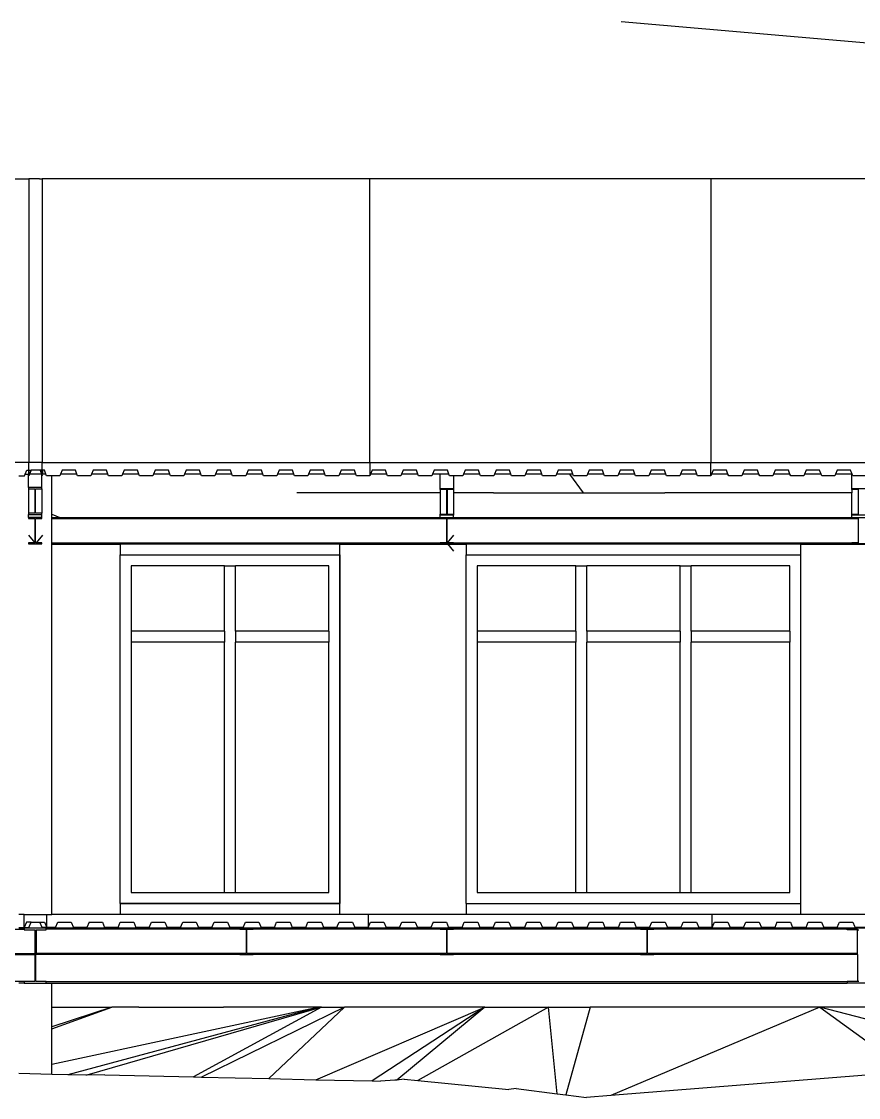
# Model space of a CAD drawing. Extents: x -32.1 to 32.1, y -10.5 to 12.1.
# Drawn here: x 5.41 to 13.04, y 2.32 to 12.11 of the extents above; entities that cross this region are included whole.
import ezdxf

# ---------------------------------------------------------------- set-up
doc = ezdxf.new("R2010")
doc.units = 0
doc.layers.get('0').update_dxf_attribs({"linetype": 'CONTINUOUS'})
doc.layers.add('SECTIONCUTEDGES', color=7, linetype='CONTINUOUS')

msp = doc.modelspace()

# ---------------------------------------------------------------- linework, layer by layer
for p, q in [((10.8756, 12.1131), (14.2617, 11.8211)), ((5.0563, 10.6806), (5.4796, 10.6806)), ((5.4796, 10.6806), (5.4796, 8.0976)), ((5.577, 10.6806), (5.4796, 10.6806)), ((5.577, 10.6806), (5.6009, 10.6806)), ((5.6009, 10.6806), (5.6009, 8.0976)), ((6.7206, 10.6806), (5.6009, 10.6806)), ((6.9559, 10.6806), (6.7206, 10.6806)), ((8.4342, 10.6806), (6.9559, 10.6806)), ((8.5861, 10.6806), (8.4342, 10.6806)), ((8.5861, 8.0976), (8.5861, 10.6806)), ((9.7235, 10.6806), (8.5861, 10.6806)), ((9.8296, 10.6806), (9.7235, 10.6806)), ((9.93, 10.6806), (9.8296, 10.6806)), ((11.6927, 10.6806), (9.93, 10.6806)), ((11.6927, 10.6806), (11.6927, 8.0976)), ((12.0937, 10.6806), (11.6927, 10.6806)), ((12.2159, 10.6806), (12.0937, 10.6806)), ((12.3518, 10.6806), (12.2159, 10.6806)), ((13.4261, 10.6806), (12.3518, 10.6806)), ((5.4457, 7.9916), (5.4772, 7.9916)), ((5.4772, 8.0267), (5.4772, 7.9916)), ((5.4772, 7.9916), (5.4796, 7.9916)), ((5.4772, 7.8688), (5.4772, 7.9916)), ((5.5946, 7.9916), (5.4858, 7.9916)), ((5.5972, 7.8688), (5.5972, 7.9852)), ((5.6009, 7.9916), (5.6032, 7.9916)), ((5.6032, 8.0267), (5.6032, 7.9916)), ((5.6347, 7.9916), (5.6032, 7.9916)), ((5.6872, 7.8211), (5.6872, 7.976)), ((5.9171, 7.9916), (5.7682, 7.9916)), ((6.1995, 7.9916), (6.0506, 7.9916)), ((6.482, 7.9916), (6.333, 7.9916)), ((6.7644, 7.9916), (6.6154, 7.9916)), ((7.0468, 7.9916), (6.8979, 7.9916)), ((7.3292, 7.9916), (7.1803, 7.9916)), ((7.6116, 7.9916), (7.4627, 7.9916)), ((7.7454, 7.9916), (7.7451, 7.9916)), ((7.894, 7.9916), (7.7454, 7.9916)), ((8.1764, 7.9916), (8.0275, 7.9916)), ((8.4588, 7.9916), (8.3099, 7.9916)), ((8.7413, 7.9916), (8.5923, 7.9916)), ((8.9082, 7.9916), (8.8748, 7.9916)), ((9.0237, 7.9916), (8.9082, 7.9916)), ((9.1879, 7.9916), (9.1572, 7.9916)), ((9.2272, 7.9916), (9.1879, 7.9916)), ((9.3061, 7.9916), (9.2272, 7.9916)), ((9.2272, 7.8621), (9.2272, 7.9916)), ((9.3472, 7.976), (9.3472, 7.8621)), ((9.5885, 7.9916), (9.4396, 7.9916)), ((9.8709, 7.9916), (9.722, 7.9916)), ((10.1533, 7.9916), (10.0044, 7.9916)), ((10.4072, 7.9916), (10.2868, 7.9916)), ((10.5317, 7.8211), (10.4072, 7.9916)), ((10.4357, 7.9916), (10.4072, 7.9916)), ((10.7182, 7.9916), (10.5692, 7.9916)), ((11.0006, 7.9916), (10.8516, 7.9916)), ((11.283, 7.9916), (11.1341, 7.9916)), ((11.5654, 7.9916), (11.4165, 7.9916)), ((11.8123, 7.9916), (11.6989, 7.9916)), ((11.8478, 7.9916), (11.8123, 7.9916)), ((12.1302, 7.9916), (11.9813, 7.9916)), ((12.4126, 7.9916), (12.2637, 7.9916)), ((12.6951, 7.9916), (12.5461, 7.9916)), ((12.9772, 7.9916), (12.8285, 7.9916)), ((12.9775, 7.9916), (12.9772, 7.9916)), ((12.9772, 7.8621), (12.9772, 7.9916)), ((5.4772, 7.8589), (5.4772, 7.6354)), ((5.5972, 7.8589), (5.5972, 7.6354)), ((9.2272, 7.8522), (9.2272, 7.8211)), ((9.3472, 7.8522), (9.3472, 7.8211)), ((12.9772, 7.8522), (12.9772, 7.8211)), ((5.6872, 7.626), (5.6872, 7.8211)), ((9.0617, 7.8211), (7.9217, 7.8211)), ((9.2272, 7.8211), (9.0617, 7.8211)), ((9.2272, 7.8211), (9.2272, 7.6288)), ((9.7117, 7.8211), (9.3472, 7.8211)), ((9.3472, 7.8211), (9.3472, 7.6288)), ((9.7117, 7.8211), (10.5317, 7.8211)), ((10.5317, 7.8211), (11.2717, 7.8211)), ((11.9317, 7.8211), (11.2717, 7.8211)), ((12.9772, 7.8211), (11.9317, 7.8211)), ((12.9772, 7.6288), (12.9772, 7.8211)), ((5.4772, 7.5971), (5.4772, 7.6255)), ((5.5972, 7.5971), (5.5972, 7.6255)), ((5.6872, 7.626), (5.7606, 7.5971)), ((5.6872, 7.5971), (5.6872, 7.626)), ((5.6872, 7.5971), (5.7606, 7.5971)), ((5.6872, 7.5873), (5.6872, 7.5971)), ((5.6872, 7.5873), (9.2272, 7.5873)), ((5.6872, 7.3669), (5.6872, 7.5873)), ((5.7606, 7.5971), (7.8791, 7.5971)), ((7.8791, 7.5971), (8.2084, 7.5971)), ((8.2084, 7.5971), (9.2272, 7.5971)), ((9.2272, 7.5971), (9.2272, 7.6188)), ((9.3472, 7.5971), (9.3472, 7.6188)), ((9.3472, 7.5971), (9.5974, 7.5971)), ((9.3472, 7.5873), (12.9772, 7.5873)), ((9.5974, 7.5971), (10.359, 7.5971)), ((10.359, 7.5971), (11.5696, 7.5971)), ((11.5696, 7.5971), (12.9772, 7.5971)), ((12.9772, 7.5971), (12.9772, 7.6188)), ((5.4772, 7.4354), (5.5333, 7.3669)), ((5.6032, 7.4354), (5.5471, 7.3669)), ((5.6872, 7.3669), (9.2272, 7.3669)), ((5.6872, 7.3571), (5.6872, 7.3669)), ((5.6872, 7.3571), (9.2272, 7.3571)), ((5.6872, 7.3571), (5.6872, 7.3528)), ((5.6872, 7.3528), (6.3122, 7.3528)), ((5.6872, 3.9828), (5.6872, 7.3528)), ((6.3122, 7.3528), (6.3122, 7.2571)), ((8.3122, 7.3528), (9.4622, 7.3528)), ((8.3122, 7.2571), (8.3122, 7.3528)), ((9.3472, 7.4354), (9.2911, 7.3669)), ((9.2914, 7.3571), (9.3472, 7.289)), ((9.3472, 7.3669), (12.9772, 7.3669)), ((9.3472, 7.3571), (12.9772, 7.3571)), ((9.4622, 7.3528), (9.4622, 7.2571)), ((12.5122, 7.3528), (13.6622, 7.3528)), ((12.5122, 7.2571), (12.5122, 7.3528)), ((6.3122, 4.0828), (6.3122, 7.2571)), ((6.3122, 7.2571), (8.3122, 7.2571)), ((6.3122, 7.2571), (8.3122, 7.2571)), ((6.3122, 4.0828), (6.3122, 7.2571)), ((8.3122, 4.0828), (8.3122, 7.2571)), ((8.3122, 7.2571), (8.3122, 4.0828)), ((9.4622, 7.2571), (12.5122, 7.2571)), ((9.4622, 4.0828), (9.4622, 7.2571)), ((12.5122, 4.0828), (12.5122, 7.2571)), ((6.4122, 7.1571), (6.4122, 6.5628)), ((7.2622, 7.1571), (6.4122, 7.1571)), ((7.2622, 7.1571), (7.3622, 7.1571)), ((7.2622, 6.5628), (7.2622, 7.1571)), ((7.3622, 6.5628), (7.3622, 7.1571)), ((8.2122, 7.1571), (7.3622, 7.1571)), ((8.2122, 6.5628), (8.2122, 7.1571)), ((9.5622, 7.1571), (9.5622, 6.5628)), ((10.4622, 7.1571), (9.5622, 7.1571)), ((10.4622, 7.1571), (10.5622, 7.1571)), ((10.4622, 6.5628), (10.4622, 7.1571)), ((10.5622, 6.5628), (10.5622, 7.1571)), ((11.4122, 7.1571), (10.5622, 7.1571)), ((11.4122, 7.1571), (11.5122, 7.1571)), ((11.4122, 6.5628), (11.4122, 7.1571)), ((11.5122, 6.5628), (11.5122, 7.1571)), ((12.4122, 7.1571), (11.5122, 7.1571)), ((12.4122, 6.5628), (12.4122, 7.1571)), ((7.2622, 6.5628), (6.4122, 6.5628)), ((6.4122, 6.5628), (6.4122, 6.4628)), ((7.2622, 6.5628), (7.2622, 6.4628)), ((8.2122, 6.5628), (7.3622, 6.5628)), ((7.3622, 6.5628), (7.3622, 6.4628)), ((8.2122, 6.5628), (8.2122, 6.4628)), ((10.4622, 6.5628), (9.5622, 6.5628)), ((9.5622, 6.5628), (9.5622, 6.4628)), ((10.4622, 6.5628), (10.4622, 6.4628)), ((11.4122, 6.5628), (10.5622, 6.5628)), ((10.5622, 6.5628), (10.5622, 6.4628)), ((11.4122, 6.5628), (11.4122, 6.4628)), ((12.4122, 6.5628), (11.5122, 6.5628)), ((11.5122, 6.5628), (11.5122, 6.4628)), ((12.4122, 6.5628), (12.4122, 6.4628)), ((7.2622, 6.4628), (6.4122, 6.4628)), ((6.4122, 6.4628), (6.4122, 4.1828)), ((7.2622, 4.1828), (7.2622, 6.4628)), ((8.2122, 6.4628), (7.3622, 6.4628)), ((7.3622, 4.1828), (7.3622, 6.4628)), ((8.2122, 4.1828), (8.2122, 6.4628)), ((10.4622, 6.4628), (9.5622, 6.4628)), ((9.5622, 6.4628), (9.5622, 4.1828)), ((10.4622, 4.1828), (10.4622, 6.4628)), ((11.4122, 6.4628), (10.5622, 6.4628)), ((10.5622, 4.1828), (10.5622, 6.4628)), ((11.4122, 4.1828), (11.4122, 6.4628)), ((12.4122, 6.4628), (11.5122, 6.4628)), ((11.5122, 4.1828), (11.5122, 6.4628)), ((12.4122, 4.1828), (12.4122, 6.4628)), ((6.4122, 4.1828), (7.2622, 4.1828)), ((7.2622, 4.1828), (7.3622, 4.1828)), ((7.3622, 4.1828), (8.2122, 4.1828)), ((9.5622, 4.1828), (10.4622, 4.1828)), ((10.4622, 4.1828), (10.5622, 4.1828)), ((10.5622, 4.1828), (11.4122, 4.1828)), ((11.4122, 4.1828), (11.5122, 4.1828)), ((11.5122, 4.1828), (12.4122, 4.1828)), ((6.3122, 4.0828), (8.3122, 4.0828)), ((6.3122, 4.0828), (6.3122, 3.9828)), ((8.3122, 4.0828), (6.3122, 4.0828)), ((8.3122, 3.9828), (8.3122, 4.0828)), ((9.4622, 4.0828), (12.5122, 4.0828)), ((9.4622, 4.0828), (9.4622, 3.9828)), ((12.5122, 3.9828), (12.5122, 4.0828)), ((3.6782, 3.8473), (5.4372, 3.8473)), ((5.3872, 3.8571), (5.4372, 3.8571)), ((5.5444, 3.8411), (5.5444, 3.6269)), ((5.6872, 3.8571), (5.6372, 3.8571)), ((7.4022, 3.8473), (5.6372, 3.8473)), ((5.6872, 3.8571), (5.6872, 3.8628)), ((6.9388, 3.8571), (5.6872, 3.8571)), ((7.4022, 3.8571), (6.9388, 3.8571)), ((8.2691, 3.8571), (7.5222, 3.8571)), ((9.2272, 3.8473), (7.5222, 3.8473)), ((8.3177, 3.8571), (8.2691, 3.8571)), ((9.2272, 3.8571), (8.3177, 3.8571)), ((9.0972, 3.8628), (9.0972, 3.8571)), ((10.024, 3.8571), (9.3472, 3.8571)), ((11.0522, 3.8473), (9.3472, 3.8473)), ((10.087, 3.8571), (10.024, 3.8571)), ((11.0522, 3.8571), (10.087, 3.8571)), ((11.5137, 3.8571), (11.1722, 3.8571)), ((12.9341, 3.8473), (11.1722, 3.8473)), ((11.5652, 3.8571), (11.5137, 3.8571)), ((12.9341, 3.8571), (11.5652, 3.8571)), ((12.9341, 3.8473), (13.0291, 3.8473)), ((13.0291, 3.8411), (13.0291, 3.8473)), ((13.0291, 3.8411), (13.0391, 3.8411)), ((13.0291, 3.6269), (13.0291, 3.8411)), ((3.6782, 3.6269), (5.5322, 3.6269)), ((5.5422, 3.6269), (5.5444, 3.6269)), ((5.5444, 3.6171), (5.5444, 3.6269)), ((7.4022, 3.6269), (5.5444, 3.6269)), ((9.2272, 3.6269), (7.5222, 3.6269)), ((11.0522, 3.6269), (9.3472, 3.6269)), ((13.0291, 3.6269), (11.1722, 3.6269)), ((13.0291, 3.6171), (13.0291, 3.6269)), ((3.6782, 3.6171), (5.5322, 3.6171)), ((5.5422, 3.6171), (5.5444, 3.6171)), ((7.4022, 3.6171), (5.5444, 3.6171)), ((9.2272, 3.6171), (7.5222, 3.6171)), ((11.0522, 3.6171), (9.3472, 3.6171)), ((13.0291, 3.6171), (11.1722, 3.6171)), ((13.0291, 3.6171), (13.0291, 3.3731)), ((5.4372, 3.3731), (-1.8537, 3.3731)), ((5.4372, 3.3571), (5.3872, 3.3571)), ((5.6372, 3.3731), (12.9341, 3.3731)), ((5.6372, 3.3571), (5.6872, 3.3571)), ((5.6872, 3.3571), (6.1682, 3.3571)), ((5.6872, 3.1371), (5.6872, 3.3571)), ((6.1682, 3.3571), (6.6925, 3.3571)), ((6.6925, 3.3571), (7.8215, 3.3571)), ((7.8215, 3.3571), (8.13, 3.3571)), ((8.13, 3.3571), (9.1899, 3.3571)), ((9.1899, 3.3571), (9.5216, 3.3571)), ((9.5216, 3.3571), (10.881, 3.3571)), ((10.881, 3.3571), (11.3125, 3.3571)), ((11.3125, 3.3571), (12.4492, 3.3571)), ((12.4492, 3.3571), (12.832, 3.3571)), ((12.832, 3.3571), (12.9341, 3.3571)), ((13.0391, 3.3731), (13.0291, 3.3731)), ((8.1238, 3.1371), (5.6872, 2.6153)), ((5.6872, 2.9405), (6.2338, 3.1371)), ((6.2338, 3.1371), (5.6872, 2.9596)), ((5.6872, 2.9596), (5.6872, 3.1371)), ((5.6872, 3.1371), (6.2338, 3.1371)), ((8.1238, 3.1371), (5.8341, 2.5232)), ((6.4795, 3.1371), (6.2338, 3.1371)), ((6.4795, 3.1371), (7.2524, 3.1371)), ((8.1438, 3.1371), (6.9777, 2.5034)), ((8.3538, 3.1371), (7.0512, 2.5017)), ((8.1238, 3.1371), (7.2524, 3.1371)), ((8.3538, 3.1371), (7.6655, 2.4878)), ((8.1238, 3.1371), (8.0321, 3.1048)), ((8.0919, 2.4781), (9.6338, 3.1371)), ((8.1238, 3.1371), (8.1362, 3.1349)), ((8.1438, 3.1371), (8.1238, 3.1371)), ((8.1438, 3.1371), (8.1362, 3.1349)), ((8.1438, 3.1371), (8.2197, 3.1371)), ((8.2197, 3.1371), (8.3538, 3.1371)), ((8.6745, 3.1371), (8.3538, 3.1371)), ((9.6338, 3.1371), (8.6077, 2.4665)), ((9.5826, 3.1371), (8.6745, 3.1371)), ((9.6338, 3.1371), (8.8326, 2.475)), ((10.2138, 3.1371), (9.0216, 2.471)), ((9.6338, 3.1371), (9.5826, 3.1371)), ((9.6338, 3.1371), (10.0716, 3.1371)), ((10.0716, 3.1371), (10.2138, 3.1371)), ((10.2924, 2.3503), (10.2138, 3.1371)), ((10.2138, 3.1371), (10.5938, 3.1371)), ((10.5938, 3.1371), (10.3706, 2.3402)), ((11.2363, 3.1371), (10.5938, 3.1371)), ((12.6838, 3.1371), (10.7791, 2.3334)), ((11.8724, 3.1371), (11.2363, 3.1371)), ((12.6838, 3.1371), (11.8724, 3.1371)), ((14.8154, 2.5905), (12.6838, 3.1371)), ((12.6838, 3.1371), (13.4957, 2.5487)), ((12.8463, 3.1371), (12.6838, 3.1371)), ((13.4106, 3.1371), (12.8463, 3.1371)), ((8.0321, 3.1048), (6.0076, 2.5197)), ((8.1362, 3.1349), (8.0321, 3.1048)), ((5.6872, 2.9405), (5.6872, 2.9596)), ((5.6872, 2.6153), (5.6872, 2.9405)), ((5.6872, 2.5265), (5.6872, 2.6153))]:
    msp.add_line(p, q)
at = {"layer": 'SECTIONCUTEDGES'}
for p, q in [((5.4796, 8.0976), (2.4943, 8.0976)), ((5.6009, 8.0976), (5.4796, 8.0976)), ((5.4796, 8.0267), (5.4796, 8.0976)), ((5.6009, 8.0976), (8.5861, 8.0976)), ((5.6009, 8.0267), (5.6009, 8.0976)), ((8.5861, 8.0976), (8.5861, 7.976)), ((8.5861, 8.0976), (11.6927, 8.0976)), ((11.6927, 8.0976), (14.7992, 8.0976)), ((11.6927, 7.976), (11.6927, 8.0976)), ((5.3872, 7.976), (5.4395, 7.976)), ((5.4395, 7.976), (5.4457, 7.9916)), ((5.4457, 7.9916), (5.4597, 8.0267)), ((5.4597, 8.0267), (5.4772, 8.0267)), ((5.4772, 8.0267), (5.4796, 8.0267)), ((5.4796, 8.0267), (5.4997, 8.0267)), ((5.4796, 8.0267), (5.4796, 7.9916)), ((5.4796, 7.9916), (5.4796, 7.976)), ((5.4858, 7.9916), (5.4796, 7.976)), ((5.4997, 8.0267), (5.4858, 7.9916)), ((5.5807, 8.0267), (5.4997, 8.0267)), ((5.5807, 8.0267), (5.5946, 7.9916)), ((5.6009, 8.0267), (5.5807, 8.0267)), ((5.5946, 7.9916), (5.5972, 7.9852)), ((5.5972, 7.9852), (5.6009, 7.976)), ((5.6009, 7.9916), (5.6009, 8.0267)), ((5.6032, 8.0267), (5.6009, 8.0267)), ((5.6009, 7.976), (5.6009, 7.9916)), ((5.6208, 8.0267), (5.6032, 8.0267)), ((5.6347, 7.9916), (5.6208, 8.0267)), ((5.6409, 7.976), (5.6347, 7.9916)), ((5.6872, 7.976), (5.6409, 7.976)), ((5.762, 7.976), (5.6872, 7.976)), ((5.7682, 7.9916), (5.762, 7.976)), ((5.7821, 8.0267), (5.7682, 7.9916)), ((5.9032, 8.0267), (5.7821, 8.0267)), ((5.9171, 7.9916), (5.9032, 8.0267)), ((5.9234, 7.976), (5.9171, 7.9916)), ((6.0444, 7.976), (5.9234, 7.976)), ((6.0506, 7.9916), (6.0444, 7.976)), ((6.0646, 8.0267), (6.0506, 7.9916)), ((6.1856, 8.0267), (6.0646, 8.0267)), ((6.1995, 7.9916), (6.1856, 8.0267)), ((6.2058, 7.976), (6.1995, 7.9916)), ((6.3268, 7.976), (6.2058, 7.976)), ((6.333, 7.9916), (6.3268, 7.976)), ((6.347, 8.0267), (6.333, 7.9916)), ((6.468, 8.0267), (6.347, 8.0267)), ((6.482, 7.9916), (6.468, 8.0267)), ((6.4882, 7.976), (6.482, 7.9916)), ((6.6092, 7.976), (6.4882, 7.976)), ((6.6154, 7.9916), (6.6092, 7.976)), ((6.6294, 8.0267), (6.6154, 7.9916)), ((6.7504, 8.0267), (6.6294, 8.0267)), ((6.7644, 7.9916), (6.7504, 8.0267)), ((6.7706, 7.976), (6.7644, 7.9916)), ((6.8916, 7.976), (6.7706, 7.976)), ((6.8979, 7.9916), (6.8916, 7.976)), ((6.9118, 8.0267), (6.8979, 7.9916)), ((7.0328, 8.0267), (6.9118, 8.0267)), ((7.0468, 7.9916), (7.0328, 8.0267)), ((7.053, 7.976), (7.0468, 7.9916)), ((7.174, 7.976), (7.053, 7.976)), ((7.1803, 7.9916), (7.174, 7.976)), ((7.1942, 8.0267), (7.1803, 7.9916)), ((7.3152, 8.0267), (7.1942, 8.0267)), ((7.3292, 7.9916), (7.3152, 8.0267)), ((7.3354, 7.976), (7.3292, 7.9916)), ((7.4565, 7.976), (7.3354, 7.976)), ((7.4627, 7.9916), (7.4565, 7.976)), ((7.4766, 8.0267), (7.4627, 7.9916)), ((7.5977, 8.0267), (7.4766, 8.0267)), ((7.6116, 7.9916), (7.5977, 8.0267)), ((7.6178, 7.976), (7.6116, 7.9916)), ((7.7389, 7.976), (7.6178, 7.976)), ((7.7451, 7.9916), (7.7389, 7.976)), ((7.759, 8.0267), (7.7451, 7.9916)), ((7.8801, 8.0267), (7.759, 8.0267)), ((7.894, 7.9916), (7.8801, 8.0267)), ((7.9002, 7.976), (7.894, 7.9916)), ((7.9589, 7.976), (7.9002, 7.976)), ((8.0213, 7.976), (7.9589, 7.976)), ((8.0275, 7.9916), (8.0213, 7.976)), ((8.0415, 8.0267), (8.0275, 7.9916)), ((8.1625, 8.0267), (8.0415, 8.0267)), ((8.1764, 7.9916), (8.1625, 8.0267)), ((8.1827, 7.976), (8.1764, 7.9916)), ((8.3037, 7.976), (8.1827, 7.976)), ((8.3099, 7.9916), (8.3037, 7.976)), ((8.3239, 8.0267), (8.3099, 7.9916)), ((8.4449, 8.0267), (8.3239, 8.0267)), ((8.4588, 7.9916), (8.4449, 8.0267)), ((8.4651, 7.976), (8.4588, 7.9916)), ((8.5861, 7.976), (8.4651, 7.976)), ((8.5923, 7.9916), (8.5861, 7.976)), ((8.6063, 8.0267), (8.5923, 7.9916)), ((8.7273, 8.0267), (8.6063, 8.0267)), ((8.7413, 7.9916), (8.7273, 8.0267)), ((8.7475, 7.976), (8.7413, 7.9916)), ((8.8685, 7.976), (8.7475, 7.976)), ((8.8748, 7.9916), (8.8685, 7.976)), ((8.8887, 8.0267), (8.8748, 7.9916)), ((9.0097, 8.0267), (8.8887, 8.0267)), ((9.0237, 7.9916), (9.0097, 8.0267)), ((9.0299, 7.976), (9.0237, 7.9916)), ((9.1509, 7.976), (9.0299, 7.976)), ((9.1572, 7.9916), (9.1509, 7.976)), ((9.1711, 8.0267), (9.1572, 7.9916)), ((9.2921, 8.0267), (9.1711, 8.0267)), ((9.3061, 7.9916), (9.2921, 8.0267)), ((9.3123, 7.976), (9.3061, 7.9916)), ((9.3472, 7.976), (9.3123, 7.976)), ((9.4334, 7.976), (9.3472, 7.976)), ((9.4396, 7.9916), (9.4334, 7.976)), ((9.4535, 8.0267), (9.4396, 7.9916)), ((9.5746, 8.0267), (9.4535, 8.0267)), ((9.5885, 7.9916), (9.5746, 8.0267)), ((9.5947, 7.976), (9.5885, 7.9916)), ((9.7158, 7.976), (9.5947, 7.976)), ((9.722, 7.9916), (9.7158, 7.976)), ((9.7359, 8.0267), (9.722, 7.9916)), ((9.857, 8.0267), (9.7359, 8.0267)), ((9.8709, 7.9916), (9.857, 8.0267)), ((9.8771, 7.976), (9.8709, 7.9916)), ((9.9982, 7.976), (9.8771, 7.976)), ((10.0044, 7.9916), (9.9982, 7.976)), ((10.0184, 8.0267), (10.0044, 7.9916)), ((10.1394, 8.0267), (10.0184, 8.0267)), ((10.1533, 7.9916), (10.1394, 8.0267)), ((10.1596, 7.976), (10.1533, 7.9916)), ((10.2806, 7.976), (10.1596, 7.976)), ((10.2868, 7.9916), (10.2806, 7.976)), ((10.3008, 8.0267), (10.2868, 7.9916)), ((10.4218, 8.0267), (10.3008, 8.0267)), ((10.4357, 7.9916), (10.4218, 8.0267)), ((10.442, 7.976), (10.4357, 7.9916)), ((10.563, 7.976), (10.442, 7.976)), ((10.5692, 7.9916), (10.563, 7.976)), ((10.5832, 8.0267), (10.5692, 7.9916)), ((10.7042, 8.0267), (10.5832, 8.0267)), ((10.7182, 7.9916), (10.7042, 8.0267)), ((10.7244, 7.976), (10.7182, 7.9916)), ((10.8454, 7.976), (10.7244, 7.976)), ((10.8516, 7.9916), (10.8454, 7.976)), ((10.8656, 8.0267), (10.8516, 7.9916)), ((10.9866, 8.0267), (10.8656, 8.0267)), ((11.0006, 7.9916), (10.9866, 8.0267)), ((11.0068, 7.976), (11.0006, 7.9916)), ((11.1278, 7.976), (11.0068, 7.976)), ((11.1341, 7.9916), (11.1278, 7.976)), ((11.148, 8.0267), (11.1341, 7.9916)), ((11.269, 8.0267), (11.148, 8.0267)), ((11.283, 7.9916), (11.269, 8.0267)), ((11.2892, 7.976), (11.283, 7.9916)), ((11.4102, 7.976), (11.2892, 7.976)), ((11.4165, 7.9916), (11.4102, 7.976)), ((11.4304, 8.0267), (11.4165, 7.9916)), ((11.5515, 8.0267), (11.4304, 8.0267)), ((11.5654, 7.9916), (11.5515, 8.0267)), ((11.5716, 7.976), (11.5654, 7.9916)), ((11.6017, 7.976), (11.5716, 7.976)), ((11.6927, 7.976), (11.6017, 7.976)), ((11.6989, 7.9916), (11.6927, 7.976)), ((11.7128, 8.0267), (11.6989, 7.9916)), ((11.8339, 8.0267), (11.7128, 8.0267)), ((11.8478, 7.9916), (11.8339, 8.0267)), ((11.854, 7.976), (11.8478, 7.9916)), ((11.9405, 7.976), (11.854, 7.976)), ((11.9751, 7.976), (11.9405, 7.976)), ((11.9813, 7.9916), (11.9751, 7.976)), ((11.9952, 8.0267), (11.9813, 7.9916)), ((12.1163, 8.0267), (11.9952, 8.0267)), ((12.1302, 7.9916), (12.1163, 8.0267)), ((12.1365, 7.976), (12.1302, 7.9916)), ((12.2575, 7.976), (12.1365, 7.976)), ((12.2637, 7.9916), (12.2575, 7.976)), ((12.2777, 8.0267), (12.2637, 7.9916)), ((12.3987, 8.0267), (12.2777, 8.0267)), ((12.4126, 7.9916), (12.3987, 8.0267)), ((12.4189, 7.976), (12.4126, 7.9916)), ((12.5399, 7.976), (12.4189, 7.976)), ((12.5461, 7.9916), (12.5399, 7.976)), ((12.5601, 8.0267), (12.5461, 7.9916)), ((12.6811, 8.0267), (12.5601, 8.0267)), ((12.6951, 7.9916), (12.6811, 8.0267)), ((12.7013, 7.976), (12.6951, 7.9916)), ((12.8223, 7.976), (12.7013, 7.976)), ((12.8285, 7.9916), (12.8223, 7.976)), ((12.8425, 8.0267), (12.8285, 7.9916)), ((12.9635, 8.0267), (12.8425, 8.0267)), ((12.9775, 7.9916), (12.9635, 8.0267)), ((12.9837, 7.976), (12.9775, 7.9916)), ((13.0972, 7.976), (12.9837, 7.976)), ((5.4772, 7.8688), (5.4772, 7.8589)), ((5.5972, 7.8688), (5.4772, 7.8688)), ((5.4772, 7.8589), (5.5341, 7.8589)), ((5.5341, 7.8589), (5.5341, 7.6354)), ((5.5403, 7.8589), (5.5972, 7.8589)), ((5.5403, 7.6354), (5.5403, 7.8589)), ((5.5972, 7.8589), (5.5972, 7.8688)), ((9.2272, 7.8522), (9.2272, 7.8621)), ((9.2272, 7.8621), (9.3472, 7.8621)), ((9.2841, 7.8522), (9.2272, 7.8522)), ((9.2841, 7.8522), (9.2841, 7.6288)), ((9.2903, 7.8522), (9.2903, 7.6288)), ((9.3472, 7.8522), (9.2903, 7.8522)), ((9.3472, 7.8621), (9.3472, 7.8522)), ((12.9772, 7.8522), (12.9772, 7.8621)), ((12.9772, 7.8621), (13.0972, 7.8621)), ((13.0341, 7.8522), (12.9772, 7.8522)), ((13.0341, 7.8522), (13.0341, 7.6288)), ((5.4772, 7.6354), (5.4772, 7.6255)), ((5.5341, 7.6354), (5.4772, 7.6354)), ((5.4772, 7.6255), (5.5972, 7.6255)), ((5.5972, 7.5971), (5.4772, 7.5971)), ((5.4772, 7.5971), (5.4772, 7.5873)), ((5.4772, 7.5873), (5.5341, 7.5873)), ((5.5341, 7.5873), (5.5341, 7.3669)), ((5.5972, 7.6354), (5.5403, 7.6354)), ((5.5403, 7.5873), (5.5972, 7.5873)), ((5.5403, 7.3669), (5.5403, 7.5873)), ((5.5972, 7.6255), (5.5972, 7.6354)), ((5.5972, 7.5873), (5.5972, 7.5971)), ((9.2272, 7.6288), (9.2841, 7.6288)), ((9.2272, 7.6188), (9.2272, 7.6288)), ((9.3472, 7.6188), (9.2272, 7.6188)), ((9.2272, 7.5971), (9.2272, 7.5873)), ((9.2272, 7.5971), (9.3472, 7.5971)), ((9.2272, 7.5873), (9.2841, 7.5873)), ((9.2841, 7.5873), (9.2841, 7.3669)), ((9.2903, 7.6288), (9.3472, 7.6288)), ((9.2903, 7.3669), (9.2903, 7.5873)), ((9.2903, 7.5873), (9.3472, 7.5873)), ((9.3472, 7.6288), (9.3472, 7.6188)), ((9.3472, 7.5873), (9.3472, 7.5971)), ((12.9772, 7.6288), (13.0341, 7.6288)), ((12.9772, 7.6188), (12.9772, 7.6288)), ((13.0972, 7.6188), (12.9772, 7.6188)), ((12.9772, 7.5971), (12.9772, 7.5873)), ((12.9772, 7.5971), (13.0972, 7.5971)), ((12.9772, 7.5873), (13.0341, 7.5873)), ((13.0341, 7.5873), (13.0341, 7.3669)), ((5.4772, 7.3669), (5.4772, 7.3571)), ((5.5341, 7.3669), (5.4772, 7.3669)), ((5.4772, 7.3571), (5.5972, 7.3571)), ((5.5972, 7.3669), (5.5403, 7.3669)), ((5.5972, 7.3571), (5.5972, 7.3669)), ((9.2272, 7.3669), (9.2272, 7.3571)), ((9.2841, 7.3669), (9.2272, 7.3669)), ((9.3472, 7.3571), (9.2272, 7.3571)), ((9.3472, 7.3669), (9.2903, 7.3669)), ((9.3472, 7.3571), (9.3472, 7.3669)), ((12.9772, 7.3669), (12.9772, 7.3571)), ((13.0341, 7.3669), (12.9772, 7.3669)), ((13.0972, 7.3571), (12.9772, 7.3571)), ((5.4372, 3.9828), (5.3872, 3.9828)), ((5.4372, 3.8628), (5.4372, 3.9828)), ((5.4372, 3.9828), (5.6432, 3.9828)), ((5.6432, 3.8628), (5.6432, 3.9828)), ((5.6432, 3.9828), (5.6872, 3.9828)), ((6.3122, 3.9828), (5.6872, 3.9828)), ((8.3122, 3.9828), (6.3122, 3.9828)), ((8.5706, 3.9828), (8.3122, 3.9828)), ((8.5706, 3.9828), (8.5706, 3.8628)), ((9.4622, 3.9828), (8.5706, 3.9828)), ((11.7041, 3.9828), (9.4622, 3.9828)), ((11.7041, 3.8628), (11.7041, 3.9828)), ((12.5122, 3.9828), (11.7041, 3.9828)), ((13.6622, 3.9828), (12.5122, 3.9828)), ((5.3872, 3.8628), (5.4372, 3.8628)), ((5.4576, 3.9128), (5.4372, 3.8628)), ((5.4372, 3.8628), (5.4804, 3.8628)), ((5.4372, 3.8571), (5.4372, 3.8473)), ((5.6372, 3.8571), (5.4372, 3.8571)), ((5.4372, 3.8473), (5.4372, 3.8411)), ((5.4372, 3.8411), (5.5322, 3.8411)), ((5.5008, 3.9128), (5.4576, 3.9128)), ((5.4804, 3.8628), (5.5008, 3.9128)), ((5.5008, 3.9128), (5.5796, 3.9128)), ((5.5322, 3.8411), (5.5322, 3.6269)), ((5.5422, 3.8411), (5.5444, 3.8411)), ((5.5422, 3.6269), (5.5422, 3.8411)), ((5.5444, 3.8411), (5.6372, 3.8411)), ((5.6, 3.8628), (5.5796, 3.9128)), ((5.5796, 3.9128), (5.6229, 3.9128)), ((5.6432, 3.8628), (5.6, 3.8628)), ((5.6229, 3.9128), (5.6432, 3.8628)), ((5.6372, 3.8473), (5.6372, 3.8571)), ((5.6372, 3.8411), (5.6372, 3.8473)), ((5.6872, 3.8628), (5.6432, 3.8628)), ((5.7221, 3.8628), (5.6872, 3.8628)), ((5.7221, 3.8628), (5.7424, 3.9128)), ((5.7424, 3.9128), (5.8645, 3.9128)), ((5.8645, 3.9128), (5.8848, 3.8628)), ((6.0069, 3.8628), (5.8848, 3.8628)), ((6.0273, 3.9128), (6.0069, 3.8628)), ((6.0273, 3.9128), (6.1494, 3.9128)), ((6.1494, 3.9128), (6.1697, 3.8628)), ((6.2918, 3.8628), (6.1697, 3.8628)), ((6.2918, 3.8628), (6.3121, 3.9128)), ((6.3121, 3.9128), (6.4342, 3.9128)), ((6.4342, 3.9128), (6.4546, 3.8628)), ((6.5766, 3.8628), (6.4546, 3.8628)), ((6.5766, 3.8628), (6.597, 3.9128)), ((6.597, 3.9128), (6.7191, 3.9128)), ((6.7191, 3.9128), (6.7394, 3.8628)), ((6.8615, 3.8628), (6.7394, 3.8628)), ((6.8615, 3.8628), (6.8795, 3.907)), ((6.8795, 3.907), (6.8818, 3.9128)), ((6.8818, 3.9128), (7.0039, 3.9128)), ((7.0039, 3.9128), (7.0243, 3.8628)), ((7.1464, 3.8628), (7.0243, 3.8628)), ((7.1464, 3.8628), (7.1667, 3.9128)), ((7.1667, 3.9128), (7.2888, 3.9128)), ((7.2888, 3.9128), (7.3091, 3.8628)), ((7.4312, 3.8628), (7.3091, 3.8628)), ((7.5222, 3.8571), (7.4022, 3.8571)), ((7.4022, 3.8571), (7.4022, 3.8473)), ((7.4022, 3.8473), (7.4591, 3.8473)), ((7.4312, 3.8628), (7.4516, 3.9128)), ((7.4516, 3.9128), (7.5736, 3.9128)), ((7.4591, 3.8473), (7.4591, 3.6269)), ((7.4653, 3.8473), (7.4591, 3.8473)), ((7.4653, 3.8473), (7.5222, 3.8473)), ((7.4653, 3.6269), (7.4653, 3.8473)), ((7.5222, 3.8473), (7.5222, 3.8571)), ((7.5736, 3.9128), (7.594, 3.8628)), ((7.7161, 3.8628), (7.594, 3.8628)), ((7.7161, 3.8628), (7.7364, 3.9128)), ((7.7364, 3.9128), (7.8585, 3.9128)), ((7.8585, 3.9128), (7.8788, 3.8628)), ((8.0009, 3.8628), (7.8788, 3.8628)), ((8.0009, 3.8628), (8.0213, 3.9128)), ((8.0213, 3.9128), (8.1259, 3.9128)), ((8.1259, 3.9128), (8.1433, 3.9128)), ((8.1433, 3.9128), (8.1466, 3.9047)), ((8.1466, 3.9047), (8.1637, 3.8628)), ((8.2544, 3.8628), (8.1637, 3.8628)), ((8.2858, 3.8628), (8.2544, 3.8628)), ((8.2858, 3.8628), (8.292, 3.8782)), ((8.292, 3.8782), (8.3061, 3.9128)), ((8.3061, 3.9128), (8.4282, 3.9128)), ((8.4282, 3.9128), (8.4486, 3.8628)), ((8.5706, 3.8628), (8.4486, 3.8628)), ((8.5706, 3.8628), (8.591, 3.9128)), ((8.591, 3.9128), (8.7131, 3.9128)), ((8.7131, 3.9128), (8.7334, 3.8628)), ((8.8555, 3.8628), (8.7334, 3.8628)), ((8.8555, 3.8628), (8.8758, 3.9128)), ((8.8758, 3.9128), (8.9979, 3.9128)), ((8.9979, 3.9128), (9.0183, 3.8628)), ((9.1403, 3.8628), (9.0183, 3.8628)), ((9.1607, 3.9128), (9.1403, 3.8628)), ((9.1607, 3.9128), (9.2828, 3.9128)), ((9.3472, 3.8571), (9.2272, 3.8571)), ((9.2272, 3.8571), (9.2272, 3.8473)), ((9.2272, 3.8473), (9.2841, 3.8473)), ((9.2828, 3.9128), (9.3031, 3.8628)), ((9.2841, 3.8473), (9.2841, 3.6269)), ((9.2903, 3.8473), (9.2841, 3.8473)), ((9.2903, 3.8473), (9.3472, 3.8473)), ((9.2903, 3.6269), (9.2903, 3.8473)), ((9.4252, 3.8628), (9.3031, 3.8628)), ((9.3472, 3.8473), (9.3472, 3.8571)), ((9.4252, 3.8628), (9.4455, 3.9128)), ((9.4455, 3.9128), (9.5676, 3.9128)), ((9.5676, 3.9128), (9.588, 3.8628)), ((9.7101, 3.8628), (9.588, 3.8628)), ((9.7101, 3.8628), (9.7304, 3.9128)), ((9.7304, 3.9128), (9.8525, 3.9128)), ((9.8525, 3.9128), (9.8728, 3.8628)), ((9.9949, 3.8628), (9.8728, 3.8628)), ((9.9949, 3.8628), (9.9963, 3.8663)), ((9.9963, 3.8663), (10.0153, 3.9128)), ((10.0153, 3.9128), (10.0179, 3.9128)), ((10.0179, 3.9128), (10.1373, 3.9128)), ((10.1373, 3.9128), (10.1577, 3.8628)), ((10.2798, 3.8628), (10.1577, 3.8628)), ((10.2798, 3.8628), (10.3001, 3.9128)), ((10.3001, 3.9128), (10.4222, 3.9128)), ((10.4222, 3.9128), (10.4425, 3.8628)), ((10.5646, 3.8628), (10.4425, 3.8628)), ((10.5646, 3.8628), (10.585, 3.9128)), ((10.585, 3.9128), (10.7071, 3.9128)), ((10.7071, 3.9128), (10.7274, 3.8628)), ((10.8495, 3.8628), (10.7274, 3.8628)), ((10.8495, 3.8628), (10.8698, 3.9128)), ((10.8698, 3.9128), (10.9919, 3.9128)), ((10.9919, 3.9128), (11.0123, 3.8628)), ((11.1343, 3.8628), (11.0123, 3.8628)), ((11.1722, 3.8571), (11.0522, 3.8571)), ((11.0522, 3.8571), (11.0522, 3.8473)), ((11.0522, 3.8473), (11.1091, 3.8473)), ((11.1091, 3.8473), (11.1091, 3.6269)), ((11.1153, 3.8473), (11.1091, 3.8473)), ((11.1153, 3.8473), (11.1722, 3.8473)), ((11.1153, 3.6269), (11.1153, 3.8473)), ((11.1343, 3.8628), (11.1547, 3.9128)), ((11.1547, 3.9128), (11.2768, 3.9128)), ((11.1722, 3.8473), (11.1722, 3.8571)), ((11.2768, 3.9128), (11.2971, 3.8628)), ((11.4192, 3.8628), (11.2971, 3.8628)), ((11.4192, 3.8628), (11.4295, 3.8881)), ((11.4295, 3.8881), (11.4395, 3.9128)), ((11.4395, 3.9128), (11.4933, 3.9128)), ((11.4933, 3.9128), (11.5616, 3.9128)), ((11.5616, 3.9128), (11.582, 3.8628)), ((11.7041, 3.8628), (11.582, 3.8628)), ((11.7041, 3.8628), (11.7244, 3.9128)), ((11.7244, 3.9128), (11.8465, 3.9128)), ((11.8465, 3.9128), (11.8668, 3.8628)), ((11.9889, 3.8628), (11.8668, 3.8628)), ((11.9889, 3.8628), (12.0093, 3.9128)), ((12.0093, 3.9128), (12.1313, 3.9128)), ((12.1313, 3.9128), (12.1517, 3.8628)), ((12.2738, 3.8628), (12.1517, 3.8628)), ((12.2941, 3.9128), (12.2738, 3.8628)), ((12.2941, 3.9128), (12.4162, 3.9128)), ((12.4162, 3.9128), (12.4365, 3.8628)), ((12.5586, 3.8628), (12.4365, 3.8628)), ((12.5586, 3.8628), (12.579, 3.9128)), ((12.579, 3.9128), (12.7011, 3.9128)), ((12.7011, 3.9128), (12.7214, 3.8628)), ((12.8435, 3.8628), (12.7214, 3.8628)), ((12.8435, 3.8628), (12.8581, 3.8987)), ((12.8581, 3.8987), (12.8638, 3.9128)), ((12.8638, 3.9128), (12.9533, 3.9128)), ((12.9341, 3.8473), (12.9341, 3.8571)), ((12.9726, 3.8571), (12.9341, 3.8571)), ((12.9341, 3.8411), (12.9341, 3.8473)), ((13.0291, 3.8411), (12.9341, 3.8411)), ((12.9533, 3.9128), (12.9859, 3.9128)), ((13.0252, 3.8571), (12.9726, 3.8571)), ((12.9859, 3.9128), (13.0009, 3.8759)), ((13.0009, 3.8759), (13.0063, 3.8628)), ((13.0178, 3.8628), (13.0063, 3.8628)), ((13.1283, 3.8628), (13.0178, 3.8628)), ((13.1341, 3.8571), (13.0252, 3.8571)), ((5.5322, 3.6269), (5.5322, 3.6171)), ((5.5422, 3.6171), (5.5422, 3.6269)), ((7.4022, 3.6269), (7.4022, 3.6171)), ((7.4591, 3.6269), (7.4022, 3.6269)), ((7.5222, 3.6269), (7.4653, 3.6269)), ((7.5222, 3.6171), (7.5222, 3.6269)), ((9.2272, 3.6269), (9.2272, 3.6171)), ((9.2841, 3.6269), (9.2272, 3.6269)), ((9.3472, 3.6269), (9.2903, 3.6269)), ((9.3472, 3.6171), (9.3472, 3.6269)), ((11.0522, 3.6269), (11.0522, 3.6171)), ((11.1091, 3.6269), (11.0522, 3.6269)), ((11.1722, 3.6269), (11.1153, 3.6269)), ((11.1722, 3.6171), (11.1722, 3.6269)), ((5.5322, 3.6171), (5.5322, 3.3731)), ((5.5422, 3.3731), (5.5422, 3.6171)), ((7.4022, 3.6171), (7.5222, 3.6171)), ((9.2272, 3.6171), (9.3472, 3.6171)), ((11.0522, 3.6171), (11.1722, 3.6171)), ((5.4372, 3.3731), (5.4372, 3.3571)), ((5.5322, 3.3731), (5.4372, 3.3731)), ((5.4372, 3.3571), (5.6372, 3.3571)), ((5.6372, 3.3731), (5.5422, 3.3731)), ((5.6372, 3.3571), (5.6372, 3.3731)), ((12.9341, 3.3731), (12.9341, 3.3571)), ((13.0291, 3.3731), (12.9341, 3.3731)), ((13.1341, 3.3571), (12.9341, 3.3571)), ((13.4957, 2.5487), (10.7791, 2.3334)), ((5.6872, 2.5265), (5.3872, 2.5333)), ((5.8341, 2.5232), (5.6872, 2.5265)), ((5.9971, 2.5196), (5.8341, 2.5232)), ((6.0076, 2.5197), (5.9971, 2.5196)), ((6.1704, 2.5216), (6.0076, 2.5197)), ((6.1704, 2.5216), (6.9777, 2.5034)), ((6.9777, 2.5034), (7.0512, 2.5017)), ((7.0512, 2.5017), (7.6655, 2.4878)), ((7.6655, 2.4878), (8.0919, 2.4781)), ((8.0919, 2.4781), (8.6077, 2.4665)), ((8.6077, 2.4665), (8.6836, 2.4648)), ((8.8139, 2.4725), (8.6836, 2.4648)), ((8.8326, 2.475), (8.8139, 2.4725)), ((8.8977, 2.4836), (8.8326, 2.475)), ((8.8977, 2.4836), (9.0216, 2.471)), ((9.0216, 2.471), (9.8522, 2.3871)), ((9.9181, 2.3985), (9.8522, 2.3871)), ((9.9181, 2.3985), (10.2924, 2.3503)), ((10.2924, 2.3503), (10.3706, 2.3402)), ((10.3706, 2.3402), (10.5587, 2.3159)), ((10.7791, 2.3334), (10.5587, 2.3159))]:
    msp.add_line(p, q, dxfattribs=at)

doc.saveas('drawing.dxf')
